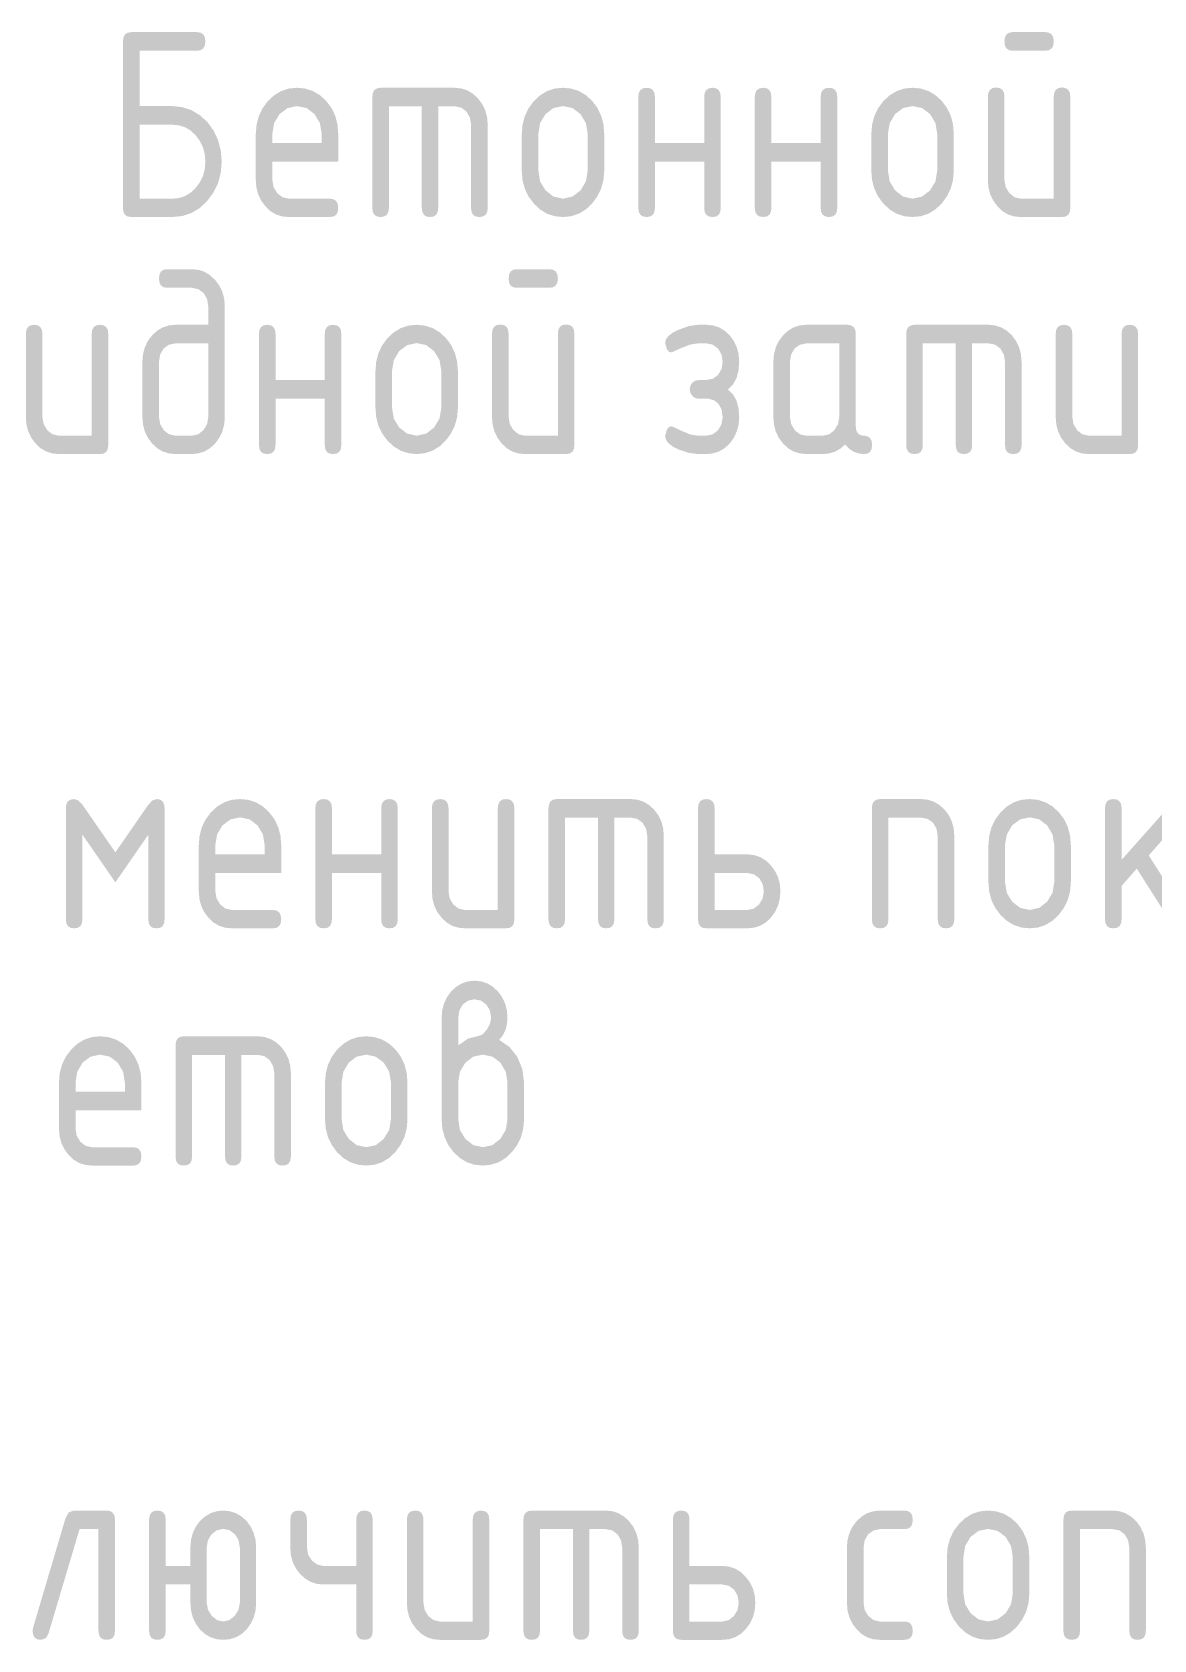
# Model space of a CAD drawing. Header units: millimetres. Extents: x -546 to 1681, y -650 to 1730.
# Drawn here: x 1008.75 to 1027.12, y 81.98 to 108.3 of the extents above; entities that cross this region are included whole.
import ezdxf

# ---------------------------------------------------------------- set-up
doc = ezdxf.new("R2010")
doc.units = ezdxf.units.MM

msp = doc.modelspace()

# ---------------------------------------------------------------- hatches: boundary and pattern name
h = msp.add_hatch(color=7)
h.paths.add_polyline_path([(1011.856, 106.177), (1011.841, 105.996), (1011.797, 105.828), (1011.722, 105.674), (1011.618, 105.533), (1011.496, 105.417), (1011.359, 105.335), (1011.211, 105.287), (1011.049, 105.271), (1010.375, 105.271), (1010.315, 105.28), (1010.273, 105.307), (1010.247, 105.353), (1010.239, 105.419), (1010.239, 108.145), (1010.247, 108.212), (1010.273, 108.26), (1010.315, 108.288), (1010.375, 108.298), (1011.452, 108.298), (1011.512, 108.288), (1011.555, 108.26), (1011.58, 108.212), (1011.588, 108.145), (1011.58, 108.079), (1011.555, 108.031), (1011.512, 108.002), (1011.452, 107.993), (1010.51, 107.993), (1010.51, 107.087), (1011.049, 107.087), (1011.211, 107.07), (1011.36, 107.021), (1011.497, 106.939), (1011.623, 106.825), (1011.724, 106.684), (1011.797, 106.529), (1011.841, 106.36)])
h.paths.add_polyline_path([(1010.51, 106.782), (1010.51, 105.571), (1011.049, 105.571), (1011.158, 105.582), (1011.258, 105.616), (1011.349, 105.671), (1011.43, 105.749), (1011.499, 105.84), (1011.549, 105.942), (1011.579, 106.055), (1011.588, 106.177), (1011.579, 106.299), (1011.549, 106.412), (1011.499, 106.515), (1011.43, 106.609), (1011.349, 106.686), (1011.258, 106.74), (1011.158, 106.772), (1011.049, 106.782)])
h = msp.add_hatch(color=7)
h.paths.add_polyline_path([(1025.752, 107.239), (1025.752, 105.419), (1025.744, 105.353), (1025.718, 105.307), (1025.676, 105.28), (1025.616, 105.271), (1024.942, 105.271), (1024.833, 105.281), (1024.733, 105.313), (1024.642, 105.367), (1024.561, 105.444), (1024.492, 105.538), (1024.442, 105.641), (1024.412, 105.754), (1024.402, 105.876), (1024.402, 107.239), (1024.411, 107.306), (1024.436, 107.354), (1024.479, 107.382), (1024.538, 107.392), (1024.598, 107.382), (1024.64, 107.354), (1024.666, 107.306), (1024.674, 107.239), (1024.674, 105.876), (1024.694, 105.761), (1024.753, 105.664), (1024.84, 105.594), (1024.942, 105.571), (1025.481, 105.571), (1025.481, 107.239), (1025.489, 107.306), (1025.515, 107.354), (1025.557, 107.382), (1025.616, 107.392), (1025.676, 107.382), (1025.718, 107.354), (1025.744, 107.306)])
h.paths.add_polyline_path([(1025.345, 107.993), (1024.806, 107.993), (1024.749, 108.002), (1024.707, 108.031), (1024.682, 108.079), (1024.674, 108.145), (1024.682, 108.212), (1024.707, 108.26), (1024.749, 108.288), (1024.806, 108.298), (1025.345, 108.298), (1025.405, 108.288), (1025.447, 108.26), (1025.473, 108.212), (1025.481, 108.145), (1025.473, 108.079), (1025.447, 108.031), (1025.405, 108.002)])
h = msp.add_hatch(color=7)
h.paths.add_polyline_path([(1013.09, 107.087), (1012.934, 107.055), (1012.803, 106.956), (1012.715, 106.809), (1012.686, 106.634), (1012.686, 106.481), (1013.493, 106.481), (1013.493, 106.634), (1013.464, 106.809), (1013.376, 106.956), (1013.246, 107.055)])
h.paths.add_polyline_path([(1012.686, 106.177), (1012.686, 105.876), (1012.706, 105.76), (1012.766, 105.661), (1012.853, 105.594), (1012.954, 105.571), (1013.628, 105.571), (1013.688, 105.562), (1013.73, 105.533), (1013.756, 105.486), (1013.764, 105.419), (1013.756, 105.353), (1013.73, 105.307), (1013.688, 105.28), (1013.628, 105.271), (1012.954, 105.271), (1012.845, 105.281), (1012.745, 105.313), (1012.654, 105.367), (1012.573, 105.444), (1012.504, 105.537), (1012.454, 105.64), (1012.424, 105.752), (1012.414, 105.876), (1012.414, 106.63), (1012.427, 106.782), (1012.463, 106.922), (1012.525, 107.051), (1012.611, 107.168), (1012.715, 107.264), (1012.829, 107.333), (1012.954, 107.374), (1013.09, 107.387), (1013.225, 107.374), (1013.35, 107.333), (1013.464, 107.266), (1013.568, 107.171), (1013.655, 107.055), (1013.716, 106.927), (1013.752, 106.786), (1013.764, 106.634), (1013.764, 106.177)])
h = msp.add_hatch(color=7)
h.dxf.hatch_style = 2
h.paths.add_polyline_path([(1014.459, 107.387), (1015.672, 107.387), (1015.781, 107.376), (1015.88, 107.343), (1015.97, 107.289), (1016.053, 107.214), (1016.122, 107.12), (1016.172, 107.017), (1016.202, 106.904), (1016.212, 106.782), (1016.212, 105.419), (1016.203, 105.353), (1016.178, 105.307), (1016.135, 105.28), (1016.075, 105.271), (1016.016, 105.28), (1015.974, 105.307), (1015.948, 105.353), (1015.94, 105.419), (1015.94, 106.782), (1015.92, 106.9), (1015.864, 106.998), (1015.777, 107.063), (1015.672, 107.083), (1015.401, 107.083), (1015.401, 105.419), (1015.393, 105.353), (1015.367, 105.307), (1015.325, 105.28), (1015.265, 105.271), (1015.208, 105.28), (1015.167, 105.307), (1015.142, 105.353), (1015.133, 105.419), (1015.133, 107.083), (1014.594, 107.083), (1014.594, 105.419), (1014.586, 105.353), (1014.56, 105.307), (1014.518, 105.28), (1014.459, 105.271), (1014.399, 105.28), (1014.356, 105.307), (1014.331, 105.353), (1014.323, 105.419), (1014.323, 107.239), (1014.331, 107.304), (1014.356, 107.35), (1014.399, 107.378)])
h = msp.add_hatch(color=7)
h.paths.add_polyline_path([(1016.77, 106.024), (1016.77, 106.63), (1016.782, 106.782), (1016.819, 106.922), (1016.88, 107.051), (1016.967, 107.168), (1017.07, 107.264), (1017.184, 107.333), (1017.309, 107.374), (1017.445, 107.387), (1017.581, 107.374), (1017.706, 107.333), (1017.82, 107.266), (1017.924, 107.171), (1018.01, 107.055), (1018.071, 106.926), (1018.108, 106.785), (1018.12, 106.63), (1018.12, 106.024), (1018.107, 105.874), (1018.069, 105.735), (1018.007, 105.608), (1017.92, 105.491), (1017.818, 105.394), (1017.704, 105.325), (1017.579, 105.284), (1017.445, 105.271), (1017.309, 105.284), (1017.184, 105.325), (1017.07, 105.394), (1016.967, 105.491), (1016.88, 105.608), (1016.819, 105.735), (1016.782, 105.874)])
h.paths.add_polyline_path([(1017.849, 106.029), (1017.849, 106.634), (1017.82, 106.808), (1017.732, 106.956), (1017.601, 107.055), (1017.445, 107.087), (1017.289, 107.055), (1017.159, 106.956), (1017.07, 106.808), (1017.042, 106.634), (1017.042, 106.029), (1017.07, 105.852), (1017.159, 105.707), (1017.289, 105.606), (1017.445, 105.571), (1017.601, 105.606), (1017.732, 105.707), (1017.82, 105.853)])
h = msp.add_hatch(color=7)
h.dxf.hatch_style = 2
h.paths.add_polyline_path([(1018.95, 106.177), (1018.95, 105.419), (1018.941, 105.353), (1018.916, 105.307), (1018.874, 105.28), (1018.814, 105.271), (1018.755, 105.28), (1018.712, 105.307), (1018.687, 105.353), (1018.678, 105.419), (1018.678, 107.239), (1018.687, 107.304), (1018.712, 107.35), (1018.755, 107.378), (1018.814, 107.387), (1018.874, 107.378), (1018.916, 107.35), (1018.941, 107.304), (1018.95, 107.239), (1018.95, 106.481), (1019.757, 106.481), (1019.757, 107.239), (1019.765, 107.304), (1019.791, 107.35), (1019.833, 107.378), (1019.892, 107.387), (1019.951, 107.378), (1019.994, 107.35), (1020.019, 107.304), (1020.028, 107.239), (1020.028, 105.419), (1020.019, 105.353), (1019.994, 105.307), (1019.951, 105.28), (1019.892, 105.271), (1019.833, 105.28), (1019.791, 105.307), (1019.765, 105.353), (1019.757, 105.419), (1019.757, 106.177)])
h = msp.add_hatch(color=7)
h.dxf.hatch_style = 2
h.paths.add_polyline_path([(1020.858, 106.177), (1020.858, 105.419), (1020.849, 105.353), (1020.824, 105.307), (1020.782, 105.28), (1020.722, 105.271), (1020.663, 105.28), (1020.62, 105.307), (1020.595, 105.353), (1020.586, 105.419), (1020.586, 107.239), (1020.595, 107.304), (1020.62, 107.35), (1020.663, 107.378), (1020.722, 107.387), (1020.782, 107.378), (1020.824, 107.35), (1020.849, 107.304), (1020.858, 107.239), (1020.858, 106.481), (1021.665, 106.481), (1021.665, 107.239), (1021.673, 107.304), (1021.699, 107.35), (1021.741, 107.378), (1021.8, 107.387), (1021.86, 107.378), (1021.902, 107.35), (1021.928, 107.304), (1021.936, 107.239), (1021.936, 105.419), (1021.928, 105.353), (1021.902, 105.307), (1021.86, 105.28), (1021.8, 105.271), (1021.741, 105.28), (1021.699, 105.307), (1021.673, 105.353), (1021.665, 105.419), (1021.665, 106.177)])
h = msp.add_hatch(color=7)
h.paths.add_polyline_path([(1022.494, 106.024), (1022.494, 106.63), (1022.506, 106.782), (1022.543, 106.922), (1022.604, 107.051), (1022.691, 107.168), (1022.795, 107.264), (1022.909, 107.333), (1023.034, 107.374), (1023.169, 107.387), (1023.305, 107.374), (1023.43, 107.333), (1023.544, 107.266), (1023.648, 107.171), (1023.734, 107.055), (1023.796, 106.926), (1023.832, 106.785), (1023.844, 106.63), (1023.844, 106.024), (1023.831, 105.874), (1023.794, 105.735), (1023.731, 105.608), (1023.645, 105.491), (1023.542, 105.394), (1023.428, 105.325), (1023.304, 105.284), (1023.169, 105.271), (1023.034, 105.284), (1022.909, 105.325), (1022.795, 105.394), (1022.691, 105.491), (1022.604, 105.608), (1022.543, 105.735), (1022.506, 105.874)])
h.paths.add_polyline_path([(1023.573, 106.029), (1023.573, 106.634), (1023.544, 106.808), (1023.456, 106.956), (1023.325, 107.055), (1023.169, 107.087), (1023.014, 107.055), (1022.883, 106.956), (1022.795, 106.808), (1022.766, 106.634), (1022.766, 106.029), (1022.795, 105.852), (1022.883, 105.707), (1023.014, 105.606), (1023.169, 105.571), (1023.325, 105.606), (1023.456, 105.707), (1023.544, 105.853)])
h = msp.add_hatch(color=7)
h.paths.add_polyline_path([(1011.907, 103.812), (1011.907, 101.996), (1011.897, 101.873), (1011.867, 101.761), (1011.818, 101.658), (1011.749, 101.564), (1011.665, 101.487), (1011.574, 101.433), (1011.474, 101.401), (1011.368, 101.39), (1011.097, 101.39), (1010.988, 101.401), (1010.888, 101.433), (1010.797, 101.487), (1010.716, 101.564), (1010.646, 101.658), (1010.597, 101.761), (1010.567, 101.873), (1010.557, 101.996), (1010.557, 102.902), (1010.567, 103.024), (1010.597, 103.137), (1010.646, 103.24), (1010.716, 103.333), (1010.798, 103.409), (1010.889, 103.463), (1010.988, 103.496), (1011.097, 103.507), (1011.636, 103.507), (1011.636, 103.812), (1011.616, 103.929), (1011.56, 104.028), (1011.472, 104.09), (1011.368, 104.112), (1010.96, 104.112), (1010.903, 104.122), (1010.862, 104.15), (1010.837, 104.198), (1010.829, 104.265), (1010.837, 104.331), (1010.862, 104.379), (1010.903, 104.407), (1010.96, 104.417), (1011.368, 104.417), (1011.477, 104.406), (1011.577, 104.373), (1011.667, 104.317), (1011.749, 104.239), (1011.818, 104.148), (1011.867, 104.046), (1011.897, 103.934)])
h.paths.add_polyline_path([(1011.636, 101.996), (1011.636, 103.202), (1011.097, 103.202), (1010.992, 103.18), (1010.904, 103.117), (1010.848, 103.019), (1010.829, 102.902), (1010.829, 101.996), (1010.849, 101.88), (1010.908, 101.78), (1010.995, 101.713), (1011.097, 101.691), (1011.368, 101.691), (1011.47, 101.713), (1011.556, 101.78), (1011.616, 101.878)])
h = msp.add_hatch(color=7)
h.paths.add_polyline_path([(1017.632, 103.359), (1017.632, 101.539), (1017.623, 101.472), (1017.598, 101.426), (1017.555, 101.399), (1017.496, 101.39), (1016.822, 101.39), (1016.713, 101.401), (1016.613, 101.433), (1016.522, 101.487), (1016.441, 101.564), (1016.371, 101.658), (1016.322, 101.761), (1016.292, 101.873), (1016.282, 101.996), (1016.282, 103.359), (1016.29, 103.426), (1016.316, 103.473), (1016.358, 103.502), (1016.418, 103.511), (1016.477, 103.502), (1016.52, 103.473), (1016.545, 103.426), (1016.554, 103.359), (1016.554, 101.996), (1016.574, 101.88), (1016.633, 101.784), (1016.72, 101.713), (1016.822, 101.691), (1017.361, 101.691), (1017.361, 103.359), (1017.369, 103.426), (1017.394, 103.473), (1017.437, 103.502), (1017.496, 103.511), (1017.555, 103.502), (1017.598, 103.473), (1017.623, 103.426)])
h.paths.add_polyline_path([(1017.225, 104.112), (1016.685, 104.112), (1016.628, 104.122), (1016.587, 104.15), (1016.562, 104.198), (1016.554, 104.265), (1016.562, 104.331), (1016.587, 104.379), (1016.628, 104.407), (1016.685, 104.417), (1017.225, 104.417), (1017.284, 104.407), (1017.327, 104.379), (1017.352, 104.331), (1017.361, 104.265), (1017.352, 104.198), (1017.327, 104.15), (1017.284, 104.122)])
h = msp.add_hatch(color=7)
h.dxf.hatch_style = 2
h.paths.add_polyline_path([(1009.999, 103.359), (1009.999, 101.539), (1009.99, 101.472), (1009.965, 101.426), (1009.922, 101.399), (1009.862, 101.39), (1009.188, 101.39), (1009.079, 101.401), (1008.979, 101.433), (1008.888, 101.487), (1008.807, 101.564), (1008.738, 101.657), (1008.688, 101.759), (1008.659, 101.871), (1008.649, 101.996), (1008.649, 103.359), (1008.657, 103.423), (1008.683, 103.469), (1008.725, 103.497), (1008.785, 103.507), (1008.844, 103.497), (1008.886, 103.469), (1008.912, 103.423), (1008.92, 103.359), (1008.92, 101.996), (1008.94, 101.88), (1009, 101.78), (1009.087, 101.713), (1009.188, 101.691), (1009.727, 101.691), (1009.727, 103.359), (1009.736, 103.423), (1009.761, 103.469), (1009.803, 103.497), (1009.862, 103.507), (1009.922, 103.497), (1009.965, 103.469), (1009.99, 103.423)])
h = msp.add_hatch(color=7)
h.dxf.hatch_style = 2
h.paths.add_polyline_path([(1012.737, 102.296), (1012.737, 101.539), (1012.729, 101.472), (1012.703, 101.426), (1012.661, 101.399), (1012.601, 101.39), (1012.542, 101.399), (1012.499, 101.426), (1012.474, 101.472), (1012.465, 101.539), (1012.465, 103.359), (1012.474, 103.423), (1012.499, 103.469), (1012.542, 103.497), (1012.601, 103.507), (1012.661, 103.497), (1012.703, 103.469), (1012.729, 103.423), (1012.737, 103.359), (1012.737, 102.601), (1013.544, 102.601), (1013.544, 103.359), (1013.552, 103.423), (1013.578, 103.469), (1013.62, 103.497), (1013.679, 103.507), (1013.739, 103.497), (1013.781, 103.469), (1013.807, 103.423), (1013.815, 103.359), (1013.815, 101.539), (1013.807, 101.472), (1013.781, 101.426), (1013.739, 101.399), (1013.679, 101.39), (1013.62, 101.399), (1013.578, 101.426), (1013.552, 101.472), (1013.544, 101.539), (1013.544, 102.296)])
h = msp.add_hatch(color=7)
h.paths.add_polyline_path([(1014.374, 102.144), (1014.374, 102.749), (1014.386, 102.902), (1014.422, 103.042), (1014.484, 103.17), (1014.57, 103.287), (1014.674, 103.384), (1014.788, 103.452), (1014.913, 103.493), (1015.049, 103.507), (1015.185, 103.493), (1015.309, 103.453), (1015.423, 103.385), (1015.527, 103.291), (1015.614, 103.174), (1015.675, 103.046), (1015.711, 102.904), (1015.724, 102.749), (1015.724, 102.144), (1015.711, 101.994), (1015.673, 101.855), (1015.611, 101.727), (1015.524, 101.61), (1015.422, 101.514), (1015.308, 101.445), (1015.183, 101.404), (1015.049, 101.39), (1014.913, 101.404), (1014.788, 101.445), (1014.674, 101.514), (1014.57, 101.61), (1014.484, 101.727), (1014.422, 101.855), (1014.386, 101.994)])
h.paths.add_polyline_path([(1015.452, 102.148), (1015.452, 102.753), (1015.423, 102.927), (1015.335, 103.075), (1015.205, 103.174), (1015.049, 103.207), (1014.893, 103.174), (1014.762, 103.075), (1014.674, 102.927), (1014.645, 102.753), (1014.645, 102.148), (1014.674, 101.971), (1014.762, 101.826), (1014.893, 101.725), (1015.049, 101.691), (1015.205, 101.725), (1015.335, 101.826), (1015.423, 101.973)])
h = msp.add_hatch(color=7)
h.dxf.hatch_style = 2
h.paths.add_polyline_path([(1020.059, 101.996), (1020.042, 102.121), (1019.988, 102.216), (1019.92, 102.27), (1019.829, 102.296), (1019.656, 102.296), (1019.6, 102.312), (1019.562, 102.343), (1019.531, 102.391), (1019.52, 102.449), (1019.531, 102.51), (1019.562, 102.559), (1019.615, 102.593), (1019.694, 102.605), (1019.735, 102.605), (1019.78, 102.601), (1019.9, 102.623), (1019.988, 102.69), (1020.042, 102.785), (1020.059, 102.902), (1020.041, 103.019), (1019.984, 103.117), (1019.896, 103.182), (1019.792, 103.202), (1019.656, 103.202), (1019.531, 103.183), (1019.381, 103.126), (1019.309, 103.093), (1019.257, 103.069), (1019.227, 103.055), (1019.181, 103.063), (1019.147, 103.105), (1019.117, 103.21), (1019.131, 103.269), (1019.173, 103.325), (1019.242, 103.377), (1019.339, 103.426), (1019.509, 103.487), (1019.656, 103.507), (1019.792, 103.507), (1019.901, 103.496), (1020.001, 103.463), (1020.093, 103.409), (1020.176, 103.333), (1020.243, 103.24), (1020.291, 103.137), (1020.321, 103.024), (1020.33, 102.902), (1020.319, 102.754), (1020.285, 102.629), (1020.227, 102.527), (1020.146, 102.449), (1020.227, 102.37), (1020.285, 102.268), (1020.319, 102.143), (1020.33, 101.996), (1020.321, 101.873), (1020.291, 101.761), (1020.243, 101.658), (1020.176, 101.564), (1020.093, 101.487), (1020.001, 101.433), (1019.901, 101.401), (1019.792, 101.39), (1019.656, 101.39), (1019.506, 101.409), (1019.335, 101.466), (1019.239, 101.516), (1019.171, 101.569), (1019.13, 101.625), (1019.117, 101.687), (1019.147, 101.793), (1019.182, 101.833), (1019.222, 101.847), (1019.235, 101.842), (1019.265, 101.828), (1019.316, 101.804), (1019.385, 101.771), (1019.532, 101.71), (1019.656, 101.691), (1019.792, 101.691), (1019.896, 101.713), (1019.984, 101.78), (1020.04, 101.878)])
h = msp.add_hatch(color=7)
h.paths.add_polyline_path([(1021.968, 103.202), (1021.429, 103.202), (1021.324, 103.18), (1021.236, 103.117), (1021.18, 103.019), (1021.161, 102.902), (1021.161, 101.996), (1021.181, 101.88), (1021.24, 101.78), (1021.327, 101.713), (1021.429, 101.691), (1021.7, 101.691), (1021.803, 101.713), (1021.888, 101.78), (1021.948, 101.878), (1021.968, 101.996)])
h.paths.add_polyline_path([(1022.506, 101.539), (1022.498, 101.472), (1022.473, 101.426), (1022.432, 101.399), (1022.375, 101.39), (1022.284, 101.4), (1022.202, 101.429), (1022.129, 101.478), (1022.065, 101.547), (1021.986, 101.478), (1021.898, 101.429), (1021.803, 101.4), (1021.7, 101.39), (1021.429, 101.39), (1021.32, 101.401), (1021.22, 101.433), (1021.129, 101.487), (1021.048, 101.564), (1020.978, 101.657), (1020.929, 101.759), (1020.899, 101.871), (1020.889, 101.996), (1020.889, 102.902), (1020.899, 103.024), (1020.929, 103.137), (1020.978, 103.24), (1021.048, 103.333), (1021.129, 103.409), (1021.22, 103.463), (1021.32, 103.496), (1021.429, 103.507), (1022.103, 103.507), (1022.163, 103.497), (1022.205, 103.469), (1022.231, 103.423), (1022.239, 103.359), (1022.239, 101.843), (1022.248, 101.776), (1022.273, 101.729), (1022.315, 101.7), (1022.375, 101.691), (1022.432, 101.681), (1022.473, 101.653), (1022.498, 101.605)])
h = msp.add_hatch(color=7)
h.dxf.hatch_style = 2
h.paths.add_polyline_path([(1023.201, 103.507), (1024.415, 103.507), (1024.524, 103.496), (1024.623, 103.463), (1024.713, 103.409), (1024.796, 103.333), (1024.865, 103.24), (1024.915, 103.137), (1024.944, 103.024), (1024.954, 102.902), (1024.954, 101.539), (1024.946, 101.472), (1024.92, 101.426), (1024.878, 101.399), (1024.818, 101.39), (1024.759, 101.399), (1024.716, 101.426), (1024.691, 101.472), (1024.683, 101.539), (1024.683, 102.902), (1024.663, 103.019), (1024.607, 103.117), (1024.52, 103.182), (1024.415, 103.202), (1024.144, 103.202), (1024.144, 101.539), (1024.136, 101.472), (1024.11, 101.426), (1024.067, 101.399), (1024.008, 101.39), (1023.951, 101.399), (1023.91, 101.426), (1023.885, 101.472), (1023.876, 101.539), (1023.876, 103.202), (1023.337, 103.202), (1023.337, 101.539), (1023.329, 101.472), (1023.303, 101.426), (1023.261, 101.399), (1023.201, 101.39), (1023.142, 101.399), (1023.099, 101.426), (1023.074, 101.472), (1023.065, 101.539), (1023.065, 103.359), (1023.074, 103.423), (1023.099, 103.469), (1023.142, 103.497)])
h = msp.add_hatch(color=7)
h.dxf.hatch_style = 2
h.paths.add_polyline_path([(1026.863, 103.359), (1026.863, 101.539), (1026.854, 101.472), (1026.829, 101.426), (1026.786, 101.399), (1026.727, 101.39), (1026.053, 101.39), (1025.944, 101.401), (1025.844, 101.433), (1025.753, 101.487), (1025.672, 101.564), (1025.602, 101.657), (1025.553, 101.759), (1025.523, 101.871), (1025.513, 101.996), (1025.513, 103.359), (1025.521, 103.423), (1025.547, 103.469), (1025.589, 103.497), (1025.649, 103.507), (1025.708, 103.497), (1025.751, 103.469), (1025.776, 103.423), (1025.785, 103.359), (1025.785, 101.996), (1025.805, 101.88), (1025.864, 101.78), (1025.951, 101.713), (1026.053, 101.691), (1026.592, 101.691), (1026.592, 103.359), (1026.6, 103.423), (1026.625, 103.469), (1026.668, 103.497), (1026.727, 103.507), (1026.786, 103.497), (1026.829, 103.469), (1026.854, 103.423)])
h = msp.add_hatch(color=7)
h.dxf.hatch_style = 2
h.paths.add_polyline_path([(1010.115, 94.379), (1009.576, 95.158), (1009.576, 93.774), (1009.567, 93.708), (1009.542, 93.662), (1009.499, 93.634), (1009.44, 93.626), (1009.381, 93.634), (1009.338, 93.662), (1009.312, 93.708), (1009.304, 93.774), (1009.304, 95.594), (1009.312, 95.658), (1009.338, 95.705), (1009.381, 95.733), (1009.44, 95.742), (1009.508, 95.719), (1009.576, 95.649), (1010.115, 94.87), (1010.654, 95.649), (1010.722, 95.719), (1010.79, 95.742), (1010.847, 95.733), (1010.888, 95.705), (1010.913, 95.658), (1010.921, 95.594), (1010.921, 93.774), (1010.913, 93.708), (1010.888, 93.662), (1010.847, 93.634), (1010.79, 93.626), (1010.73, 93.634), (1010.688, 93.662), (1010.662, 93.708), (1010.654, 93.774), (1010.654, 95.158)])
h = msp.add_hatch(color=7)
h.paths.add_polyline_path([(1012.156, 95.442), (1012, 95.41), (1011.869, 95.311), (1011.781, 95.164), (1011.752, 94.989), (1011.752, 94.836), (1012.559, 94.836), (1012.559, 94.989), (1012.531, 95.164), (1012.443, 95.311), (1012.312, 95.41)])
h.paths.add_polyline_path([(1011.752, 94.532), (1011.752, 94.231), (1011.772, 94.115), (1011.832, 94.015), (1011.919, 93.948), (1012.02, 93.926), (1012.694, 93.926), (1012.754, 93.917), (1012.797, 93.888), (1012.822, 93.84), (1012.831, 93.774), (1012.822, 93.708), (1012.797, 93.662), (1012.754, 93.634), (1012.694, 93.626), (1012.02, 93.626), (1011.911, 93.636), (1011.811, 93.668), (1011.72, 93.722), (1011.639, 93.799), (1011.57, 93.892), (1011.52, 93.994), (1011.491, 94.107), (1011.481, 94.231), (1011.481, 94.984), (1011.493, 95.137), (1011.529, 95.277), (1011.591, 95.405), (1011.677, 95.522), (1011.781, 95.619), (1011.895, 95.688), (1012.02, 95.729), (1012.156, 95.742), (1012.292, 95.729), (1012.416, 95.688), (1012.531, 95.621), (1012.634, 95.526), (1012.721, 95.41), (1012.782, 95.281), (1012.819, 95.141), (1012.831, 94.989), (1012.831, 94.532)])
h = msp.add_hatch(color=7)
h.dxf.hatch_style = 2
h.paths.add_polyline_path([(1013.661, 94.532), (1013.661, 93.774), (1013.653, 93.708), (1013.627, 93.662), (1013.585, 93.634), (1013.526, 93.626), (1013.466, 93.634), (1013.424, 93.662), (1013.398, 93.708), (1013.39, 93.774), (1013.39, 95.594), (1013.398, 95.658), (1013.424, 95.705), (1013.466, 95.733), (1013.526, 95.742), (1013.585, 95.733), (1013.627, 95.705), (1013.653, 95.658), (1013.661, 95.594), (1013.661, 94.836), (1014.468, 94.836), (1014.468, 95.594), (1014.477, 95.658), (1014.502, 95.705), (1014.544, 95.733), (1014.603, 95.742), (1014.663, 95.733), (1014.705, 95.705), (1014.731, 95.658), (1014.739, 95.594), (1014.739, 93.774), (1014.731, 93.708), (1014.705, 93.662), (1014.663, 93.634), (1014.603, 93.626), (1014.544, 93.634), (1014.502, 93.662), (1014.477, 93.708), (1014.468, 93.774), (1014.468, 94.532)])
h = msp.add_hatch(color=7)
h.dxf.hatch_style = 2
h.paths.add_polyline_path([(1016.648, 95.594), (1016.648, 93.774), (1016.64, 93.708), (1016.614, 93.662), (1016.572, 93.634), (1016.512, 93.626), (1015.838, 93.626), (1015.729, 93.636), (1015.629, 93.668), (1015.538, 93.722), (1015.457, 93.799), (1015.388, 93.892), (1015.338, 93.994), (1015.308, 94.107), (1015.298, 94.231), (1015.298, 95.594), (1015.307, 95.658), (1015.332, 95.705), (1015.375, 95.733), (1015.435, 95.742), (1015.494, 95.733), (1015.536, 95.705), (1015.562, 95.658), (1015.57, 95.594), (1015.57, 94.231), (1015.59, 94.115), (1015.65, 94.015), (1015.737, 93.948), (1015.838, 93.926), (1016.377, 93.926), (1016.377, 95.594), (1016.386, 95.658), (1016.411, 95.705), (1016.453, 95.733), (1016.512, 95.742), (1016.572, 95.733), (1016.614, 95.705), (1016.64, 95.658)])
h = msp.add_hatch(color=7)
h.dxf.hatch_style = 2
h.paths.add_polyline_path([(1017.343, 95.742), (1018.557, 95.742), (1018.666, 95.731), (1018.765, 95.698), (1018.855, 95.644), (1018.938, 95.569), (1019.007, 95.475), (1019.057, 95.372), (1019.086, 95.259), (1019.096, 95.137), (1019.096, 93.774), (1019.088, 93.708), (1019.062, 93.662), (1019.02, 93.634), (1018.96, 93.626), (1018.901, 93.634), (1018.858, 93.662), (1018.833, 93.708), (1018.825, 93.774), (1018.825, 95.137), (1018.805, 95.254), (1018.749, 95.353), (1018.662, 95.417), (1018.557, 95.437), (1018.286, 95.437), (1018.286, 93.774), (1018.278, 93.708), (1018.252, 93.662), (1018.21, 93.634), (1018.15, 93.626), (1018.093, 93.634), (1018.052, 93.662), (1018.027, 93.708), (1018.018, 93.774), (1018.018, 95.437), (1017.479, 95.437), (1017.479, 93.774), (1017.471, 93.708), (1017.445, 93.662), (1017.403, 93.634), (1017.343, 93.626), (1017.284, 93.634), (1017.241, 93.662), (1017.216, 93.708), (1017.207, 93.774), (1017.207, 95.594), (1017.216, 95.658), (1017.241, 95.705), (1017.284, 95.733)])
h = msp.add_hatch(color=7)
h.paths.add_polyline_path([(1021.005, 94.231), (1020.995, 94.109), (1020.966, 93.996), (1020.916, 93.893), (1020.847, 93.799), (1020.766, 93.722), (1020.675, 93.668), (1020.575, 93.636), (1020.466, 93.626), (1019.792, 93.626), (1019.732, 93.634), (1019.689, 93.662), (1019.664, 93.708), (1019.655, 93.774), (1019.655, 95.594), (1019.664, 95.658), (1019.689, 95.705), (1019.732, 95.733), (1019.792, 95.742), (1019.851, 95.733), (1019.893, 95.705), (1019.919, 95.658), (1019.927, 95.594), (1019.927, 94.836), (1020.466, 94.836), (1020.575, 94.825), (1020.675, 94.792), (1020.766, 94.736), (1020.847, 94.659), (1020.916, 94.567), (1020.966, 94.465), (1020.995, 94.353)])
h.paths.add_polyline_path([(1020.734, 94.231), (1020.715, 94.348), (1020.659, 94.447), (1020.571, 94.51), (1020.466, 94.532), (1019.927, 94.532), (1019.927, 93.926), (1020.466, 93.926), (1020.569, 93.948), (1020.654, 94.015), (1020.714, 94.114)])
h = msp.add_hatch(color=7)
h.dxf.hatch_style = 2
h.paths.add_polyline_path([(1022.503, 93.774), (1022.503, 95.594), (1022.511, 95.658), (1022.537, 95.705), (1022.579, 95.733), (1022.639, 95.742), (1023.314, 95.742), (1023.42, 95.731), (1023.519, 95.698), (1023.611, 95.644), (1023.694, 95.569), (1023.764, 95.475), (1023.813, 95.372), (1023.843, 95.259), (1023.853, 95.137), (1023.853, 93.774), (1023.844, 93.708), (1023.819, 93.662), (1023.776, 93.634), (1023.716, 93.626), (1023.657, 93.634), (1023.615, 93.662), (1023.59, 93.708), (1023.581, 93.774), (1023.581, 95.137), (1023.562, 95.254), (1023.506, 95.353), (1023.418, 95.417), (1023.314, 95.437), (1022.774, 95.437), (1022.774, 93.774), (1022.766, 93.708), (1022.741, 93.662), (1022.698, 93.634), (1022.639, 93.626), (1022.579, 93.634), (1022.537, 93.662), (1022.511, 93.708)])
h = msp.add_hatch(color=7)
h.paths.add_polyline_path([(1024.412, 94.379), (1024.412, 94.984), (1024.424, 95.137), (1024.46, 95.277), (1024.522, 95.405), (1024.608, 95.522), (1024.712, 95.619), (1024.826, 95.688), (1024.951, 95.729), (1025.087, 95.742), (1025.223, 95.729), (1025.347, 95.688), (1025.461, 95.621), (1025.565, 95.526), (1025.652, 95.41), (1025.713, 95.281), (1025.749, 95.139), (1025.761, 94.984), (1025.761, 94.379), (1025.749, 94.229), (1025.711, 94.09), (1025.648, 93.962), (1025.562, 93.846), (1025.459, 93.749), (1025.345, 93.68), (1025.221, 93.639), (1025.087, 93.626), (1024.951, 93.639), (1024.826, 93.68), (1024.712, 93.749), (1024.608, 93.846), (1024.522, 93.962), (1024.46, 94.09), (1024.424, 94.229)])
h.paths.add_polyline_path([(1025.49, 94.384), (1025.49, 94.989), (1025.461, 95.162), (1025.373, 95.311), (1025.243, 95.41), (1025.087, 95.442), (1024.931, 95.41), (1024.8, 95.311), (1024.712, 95.162), (1024.683, 94.989), (1024.683, 94.384), (1024.712, 94.207), (1024.8, 94.062), (1024.931, 93.961), (1025.087, 93.926), (1025.243, 93.961), (1025.373, 94.062), (1025.461, 94.208)])
h = msp.add_hatch(color=7)
h.dxf.hatch_style = 2
h.paths.add_polyline_path([(1026.592, 94.747), (1027.44, 95.7), (1027.482, 95.732), (1027.534, 95.742), (1027.594, 95.733), (1027.636, 95.705), (1027.662, 95.658), (1027.67, 95.594), (1027.66, 95.536), (1027.628, 95.488), (1027.037, 94.82), (1027.644, 93.863), (1027.67, 93.774), (1027.662, 93.708), (1027.636, 93.662), (1027.594, 93.634), (1027.534, 93.626), (1027.469, 93.641), (1027.422, 93.689), (1026.841, 94.603), (1026.592, 94.32), (1026.592, 93.774), (1026.584, 93.708), (1026.558, 93.662), (1026.516, 93.634), (1026.457, 93.626), (1026.397, 93.634), (1026.354, 93.662), (1026.329, 93.708), (1026.32, 93.774), (1026.32, 95.594), (1026.329, 95.658), (1026.354, 95.705), (1026.397, 95.733), (1026.457, 95.742), (1026.516, 95.733), (1026.558, 95.705), (1026.584, 95.658), (1026.592, 95.594)])
h = msp.add_hatch(color=7)
h.paths.add_polyline_path([(1015.729, 91.71), (1015.892, 91.821), (1016.042, 91.858), (1016.123, 91.886), (1016.196, 91.964), (1016.25, 92.064), (1016.268, 92.163), (1016.248, 92.281), (1016.188, 92.379), (1016.101, 92.443), (1015.997, 92.463), (1015.892, 92.442), (1015.804, 92.379), (1015.748, 92.281), (1015.729, 92.163)])
h.paths.add_polyline_path([(1016.4, 91.799), (1016.567, 91.685), (1016.698, 91.52), (1016.779, 91.32), (1016.807, 91.105), (1016.807, 90.495), (1016.794, 90.344), (1016.756, 90.204), (1016.694, 90.076), (1016.607, 89.961), (1016.505, 89.865), (1016.391, 89.796), (1016.266, 89.755), (1016.132, 89.742), (1015.996, 89.755), (1015.871, 89.796), (1015.757, 89.865), (1015.654, 89.961), (1015.567, 90.078), (1015.506, 90.206), (1015.469, 90.345), (1015.457, 90.495), (1015.457, 92.163), (1015.467, 92.285), (1015.497, 92.398), (1015.546, 92.501), (1015.616, 92.595), (1015.698, 92.67), (1015.789, 92.724), (1015.888, 92.757), (1015.997, 92.768), (1016.105, 92.757), (1016.206, 92.724), (1016.297, 92.668), (1016.381, 92.591), (1016.448, 92.499), (1016.496, 92.397), (1016.526, 92.285), (1016.536, 92.163), (1016.527, 92.054), (1016.502, 91.957), (1016.459, 91.872)])
h.paths.add_polyline_path([(1016.536, 90.499), (1016.536, 91.105), (1016.507, 91.278), (1016.419, 91.427), (1016.288, 91.525), (1016.132, 91.558), (1015.976, 91.525), (1015.846, 91.427), (1015.757, 91.278), (1015.729, 91.105), (1015.729, 90.499), (1015.757, 90.323), (1015.846, 90.178), (1015.976, 90.076), (1016.132, 90.042), (1016.288, 90.076), (1016.419, 90.178), (1016.507, 90.324)])
h = msp.add_hatch(color=7)
h.paths.add_polyline_path([(1009.866, 91.558), (1009.71, 91.525), (1009.579, 91.427), (1009.491, 91.28), (1009.463, 91.105), (1009.463, 90.952), (1010.27, 90.952), (1010.27, 91.105), (1010.241, 91.28), (1010.153, 91.427), (1010.022, 91.525)])
h.paths.add_polyline_path([(1009.463, 90.648), (1009.463, 90.347), (1009.482, 90.231), (1009.542, 90.131), (1009.629, 90.064), (1009.73, 90.042), (1010.405, 90.042), (1010.464, 90.032), (1010.507, 90.004), (1010.532, 89.956), (1010.541, 89.89), (1010.532, 89.824), (1010.507, 89.777), (1010.464, 89.75), (1010.405, 89.742), (1009.73, 89.742), (1009.622, 89.752), (1009.521, 89.784), (1009.431, 89.838), (1009.35, 89.915), (1009.28, 90.008), (1009.231, 90.11), (1009.201, 90.223), (1009.191, 90.347), (1009.191, 91.1), (1009.203, 91.253), (1009.24, 91.393), (1009.301, 91.521), (1009.388, 91.638), (1009.491, 91.735), (1009.605, 91.804), (1009.73, 91.845), (1009.866, 91.858), (1010.002, 91.845), (1010.127, 91.804), (1010.241, 91.737), (1010.345, 91.642), (1010.431, 91.526), (1010.492, 91.397), (1010.529, 91.257), (1010.541, 91.105), (1010.541, 90.648)])
h = msp.add_hatch(color=7)
h.dxf.hatch_style = 2
h.paths.add_polyline_path([(1011.236, 91.858), (1012.45, 91.858), (1012.558, 91.847), (1012.657, 91.814), (1012.747, 91.76), (1012.83, 91.685), (1012.899, 91.591), (1012.949, 91.488), (1012.979, 91.375), (1012.989, 91.253), (1012.989, 89.89), (1012.98, 89.824), (1012.955, 89.777), (1012.912, 89.75), (1012.853, 89.742), (1012.793, 89.75), (1012.751, 89.777), (1012.726, 89.824), (1012.717, 89.89), (1012.717, 91.253), (1012.698, 91.37), (1012.642, 91.468), (1012.554, 91.533), (1012.45, 91.553), (1012.179, 91.553), (1012.179, 89.89), (1012.17, 89.824), (1012.145, 89.777), (1012.102, 89.75), (1012.042, 89.742), (1011.985, 89.75), (1011.944, 89.777), (1011.919, 89.824), (1011.911, 89.89), (1011.911, 91.553), (1011.372, 91.553), (1011.372, 89.89), (1011.363, 89.824), (1011.338, 89.777), (1011.295, 89.75), (1011.236, 89.742), (1011.176, 89.75), (1011.134, 89.777), (1011.108, 89.824), (1011.1, 89.89), (1011.1, 91.71), (1011.108, 91.774), (1011.134, 91.821), (1011.176, 91.849)])
h = msp.add_hatch(color=7)
h.paths.add_polyline_path([(1013.548, 90.495), (1013.548, 91.1), (1013.56, 91.253), (1013.597, 91.393), (1013.658, 91.521), (1013.745, 91.638), (1013.848, 91.735), (1013.963, 91.804), (1014.087, 91.845), (1014.223, 91.858), (1014.359, 91.845), (1014.484, 91.804), (1014.598, 91.737), (1014.702, 91.642), (1014.788, 91.526), (1014.849, 91.397), (1014.886, 91.255), (1014.898, 91.1), (1014.898, 90.495), (1014.885, 90.345), (1014.847, 90.206), (1014.785, 90.078), (1014.698, 89.961), (1014.596, 89.865), (1014.482, 89.796), (1014.357, 89.755), (1014.223, 89.742), (1014.087, 89.755), (1013.963, 89.796), (1013.848, 89.865), (1013.745, 89.961), (1013.658, 90.078), (1013.597, 90.206), (1013.56, 90.345)])
h.paths.add_polyline_path([(1014.627, 90.499), (1014.627, 91.105), (1014.598, 91.278), (1014.51, 91.427), (1014.379, 91.525), (1014.223, 91.558), (1014.067, 91.525), (1013.937, 91.427), (1013.848, 91.278), (1013.82, 91.105), (1013.82, 90.499), (1013.848, 90.323), (1013.937, 90.178), (1014.067, 90.076), (1014.223, 90.042), (1014.379, 90.076), (1014.51, 90.178), (1014.598, 90.324)])
h = msp.add_hatch(color=7)
h.dxf.hatch_style = 2
h.paths.add_polyline_path([(1009.434, 84.094), (1009.973, 84.094), (1010.032, 84.084), (1010.075, 84.056), (1010.1, 84.01), (1010.109, 83.945), (1010.109, 82.125), (1010.1, 82.059), (1010.075, 82.013), (1010.032, 81.986), (1009.973, 81.977), (1009.914, 81.986), (1009.871, 82.013), (1009.846, 82.059), (1009.838, 82.125), (1009.838, 83.789), (1009.528, 83.789), (1009.019, 82.078), (1008.974, 82.002), (1008.895, 81.977), (1008.835, 81.986), (1008.793, 82.015), (1008.767, 82.062), (1008.759, 82.129), (1008.767, 82.176), (1009.299, 83.971), (1009.352, 84.064)])
h = msp.add_hatch(color=7)
h.paths.add_polyline_path([(1011.343, 82.883), (1010.939, 82.883), (1010.939, 82.125), (1010.931, 82.059), (1010.905, 82.013), (1010.863, 81.986), (1010.804, 81.977), (1010.744, 81.986), (1010.701, 82.013), (1010.676, 82.059), (1010.667, 82.125), (1010.667, 83.945), (1010.676, 84.01), (1010.701, 84.056), (1010.744, 84.084), (1010.804, 84.094), (1010.863, 84.084), (1010.905, 84.056), (1010.931, 84.01), (1010.939, 83.945), (1010.939, 83.187), (1011.343, 83.187), (1011.343, 83.492), (1011.353, 83.614), (1011.382, 83.725), (1011.43, 83.827), (1011.497, 83.92), (1011.581, 83.995), (1011.672, 84.05), (1011.773, 84.082), (1011.881, 84.094), (1011.99, 84.082), (1012.091, 84.05), (1012.183, 83.995), (1012.267, 83.92), (1012.333, 83.826), (1012.381, 83.723), (1012.411, 83.61), (1012.42, 83.488), (1012.42, 82.582), (1012.411, 82.458), (1012.381, 82.346), (1012.333, 82.244), (1012.267, 82.15), (1012.183, 82.073), (1012.091, 82.019), (1011.99, 81.987), (1011.881, 81.977), (1011.773, 81.987), (1011.672, 82.019), (1011.581, 82.073), (1011.497, 82.15), (1011.43, 82.244), (1011.382, 82.347), (1011.353, 82.46), (1011.343, 82.582)])
h.paths.add_polyline_path([(1011.881, 82.277), (1011.981, 82.3), (1012.07, 82.37), (1012.131, 82.468), (1012.153, 82.582), (1012.153, 83.488), (1012.133, 83.606), (1012.074, 83.704), (1011.986, 83.771), (1011.881, 83.793), (1011.777, 83.771), (1011.689, 83.704), (1011.63, 83.606), (1011.61, 83.488), (1011.61, 82.582), (1011.632, 82.468), (1011.693, 82.37), (1011.781, 82.3)])
h = msp.add_hatch(color=7)
h.dxf.hatch_style = 2
h.paths.add_polyline_path([(1014.329, 83.945), (1014.329, 82.125), (1014.321, 82.059), (1014.296, 82.013), (1014.253, 81.986), (1014.193, 81.977), (1014.134, 81.986), (1014.092, 82.013), (1014.067, 82.059), (1014.058, 82.125), (1014.058, 82.883), (1013.519, 82.883), (1013.412, 82.894), (1013.313, 82.927), (1013.222, 82.981), (1013.138, 83.056), (1013.069, 83.149), (1013.019, 83.25), (1012.989, 83.36), (1012.98, 83.479), (1012.98, 83.945), (1012.988, 84.01), (1013.014, 84.056), (1013.056, 84.084), (1013.116, 84.094), (1013.175, 84.084), (1013.217, 84.056), (1013.243, 84.01), (1013.251, 83.945), (1013.251, 83.492), (1013.271, 83.375), (1013.331, 83.277), (1013.418, 83.21), (1013.519, 83.187), (1014.058, 83.187), (1014.058, 83.945), (1014.067, 84.01), (1014.092, 84.056), (1014.134, 84.084), (1014.193, 84.094), (1014.253, 84.084), (1014.296, 84.056), (1014.321, 84.01)])
h = msp.add_hatch(color=7)
h.dxf.hatch_style = 2
h.paths.add_polyline_path([(1016.238, 83.945), (1016.238, 82.125), (1016.23, 82.059), (1016.204, 82.013), (1016.162, 81.986), (1016.102, 81.977), (1015.428, 81.977), (1015.319, 81.987), (1015.219, 82.019), (1015.128, 82.073), (1015.047, 82.15), (1014.977, 82.244), (1014.928, 82.346), (1014.898, 82.458), (1014.888, 82.582), (1014.888, 83.945), (1014.897, 84.01), (1014.922, 84.056), (1014.965, 84.084), (1015.024, 84.094), (1015.084, 84.084), (1015.126, 84.056), (1015.151, 84.01), (1015.16, 83.945), (1015.16, 82.582), (1015.18, 82.466), (1015.239, 82.367), (1015.326, 82.3), (1015.428, 82.277), (1015.967, 82.277), (1015.967, 83.945), (1015.975, 84.01), (1016.001, 84.056), (1016.043, 84.084), (1016.102, 84.094), (1016.162, 84.084), (1016.204, 84.056), (1016.23, 84.01)])
h = msp.add_hatch(color=7)
h.dxf.hatch_style = 2
h.paths.add_polyline_path([(1016.933, 84.094), (1018.147, 84.094), (1018.255, 84.082), (1018.354, 84.05), (1018.444, 83.995), (1018.527, 83.92), (1018.596, 83.826), (1018.646, 83.723), (1018.676, 83.61), (1018.686, 83.488), (1018.686, 82.125), (1018.677, 82.059), (1018.652, 82.013), (1018.609, 81.986), (1018.549, 81.977), (1018.49, 81.986), (1018.448, 82.013), (1018.422, 82.059), (1018.414, 82.125), (1018.414, 83.488), (1018.395, 83.606), (1018.338, 83.704), (1018.251, 83.769), (1018.147, 83.789), (1017.875, 83.789), (1017.875, 82.125), (1017.867, 82.059), (1017.841, 82.013), (1017.799, 81.986), (1017.739, 81.977), (1017.682, 81.986), (1017.641, 82.013), (1017.616, 82.059), (1017.607, 82.125), (1017.607, 83.789), (1017.068, 83.789), (1017.068, 82.125), (1017.06, 82.059), (1017.034, 82.013), (1016.992, 81.986), (1016.933, 81.977), (1016.873, 81.986), (1016.831, 82.013), (1016.805, 82.059), (1016.797, 82.125), (1016.797, 83.945), (1016.805, 84.01), (1016.831, 84.056), (1016.873, 84.084)])
h = msp.add_hatch(color=7)
h.paths.add_polyline_path([(1020.594, 82.582), (1020.585, 82.46), (1020.555, 82.347), (1020.505, 82.244), (1020.436, 82.15), (1020.355, 82.073), (1020.264, 82.019), (1020.164, 81.987), (1020.055, 81.977), (1019.381, 81.977), (1019.321, 81.986), (1019.278, 82.013), (1019.253, 82.059), (1019.244, 82.125), (1019.244, 83.945), (1019.253, 84.01), (1019.278, 84.056), (1019.321, 84.084), (1019.381, 84.094), (1019.44, 84.084), (1019.482, 84.056), (1019.508, 84.01), (1019.516, 83.945), (1019.516, 83.187), (1020.055, 83.187), (1020.164, 83.176), (1020.264, 83.143), (1020.355, 83.088), (1020.436, 83.01), (1020.505, 82.919), (1020.555, 82.817), (1020.585, 82.704)])
h.paths.add_polyline_path([(1020.323, 82.582), (1020.304, 82.7), (1020.248, 82.798), (1020.16, 82.861), (1020.055, 82.883), (1019.516, 82.883), (1019.516, 82.277), (1020.055, 82.277), (1020.158, 82.3), (1020.243, 82.367), (1020.303, 82.465)])
h = msp.add_hatch(color=7)
h.dxf.hatch_style = 2
h.paths.add_polyline_path([(1022.366, 83.488), (1022.366, 82.582), (1022.385, 82.466), (1022.445, 82.367), (1022.532, 82.3), (1022.633, 82.277), (1023.036, 82.277), (1023.096, 82.268), (1023.139, 82.239), (1023.164, 82.192), (1023.173, 82.125), (1023.164, 82.059), (1023.139, 82.013), (1023.096, 81.986), (1023.036, 81.977), (1022.633, 81.977), (1022.525, 81.987), (1022.424, 82.019), (1022.334, 82.073), (1022.253, 82.15), (1022.183, 82.244), (1022.134, 82.346), (1022.104, 82.458), (1022.094, 82.582), (1022.094, 83.488), (1022.104, 83.61), (1022.134, 83.723), (1022.183, 83.826), (1022.253, 83.92), (1022.334, 83.995), (1022.424, 84.05), (1022.525, 84.082), (1022.633, 84.094), (1023.036, 84.094), (1023.096, 84.084), (1023.139, 84.055), (1023.164, 84.008), (1023.173, 83.941), (1023.164, 83.875), (1023.139, 83.827), (1023.096, 83.798), (1023.036, 83.789), (1022.633, 83.789), (1022.529, 83.767), (1022.441, 83.704), (1022.385, 83.606)])
h = msp.add_hatch(color=7)
h.paths.add_polyline_path([(1023.731, 82.73), (1023.731, 83.336), (1023.743, 83.488), (1023.78, 83.628), (1023.841, 83.757), (1023.928, 83.874), (1024.031, 83.97), (1024.145, 84.039), (1024.27, 84.08), (1024.406, 84.094), (1024.542, 84.08), (1024.667, 84.039), (1024.781, 83.972), (1024.885, 83.877), (1024.971, 83.761), (1025.032, 83.632), (1025.069, 83.491), (1025.081, 83.336), (1025.081, 82.73), (1025.068, 82.58), (1025.03, 82.441), (1024.968, 82.314), (1024.881, 82.197), (1024.779, 82.1), (1024.665, 82.031), (1024.54, 81.99), (1024.406, 81.977), (1024.27, 81.99), (1024.145, 82.031), (1024.031, 82.1), (1023.928, 82.197), (1023.841, 82.314), (1023.78, 82.441), (1023.743, 82.58)])
h.paths.add_polyline_path([(1024.81, 82.735), (1024.81, 83.34), (1024.781, 83.514), (1024.693, 83.662), (1024.562, 83.761), (1024.406, 83.793), (1024.25, 83.761), (1024.119, 83.662), (1024.031, 83.514), (1024.003, 83.34), (1024.003, 82.735), (1024.031, 82.558), (1024.119, 82.413), (1024.25, 82.312), (1024.406, 82.277), (1024.562, 82.312), (1024.693, 82.413), (1024.781, 82.559)])
h = msp.add_hatch(color=7)
h.dxf.hatch_style = 2
h.paths.add_polyline_path([(1025.639, 82.125), (1025.639, 83.945), (1025.648, 84.01), (1025.673, 84.056), (1025.716, 84.084), (1025.776, 84.094), (1026.45, 84.094), (1026.557, 84.082), (1026.656, 84.05), (1026.748, 83.995), (1026.831, 83.92), (1026.9, 83.826), (1026.95, 83.723), (1026.979, 83.61), (1026.989, 83.488), (1026.989, 82.125), (1026.981, 82.059), (1026.955, 82.013), (1026.913, 81.986), (1026.853, 81.977), (1026.794, 81.986), (1026.752, 82.013), (1026.727, 82.059), (1026.718, 82.125), (1026.718, 83.488), (1026.699, 83.606), (1026.643, 83.704), (1026.555, 83.769), (1026.45, 83.789), (1025.911, 83.789), (1025.911, 82.125), (1025.903, 82.059), (1025.877, 82.013), (1025.835, 81.986), (1025.776, 81.977), (1025.716, 81.986), (1025.673, 82.013), (1025.648, 82.059)])

doc.saveas('drawing.dxf')
